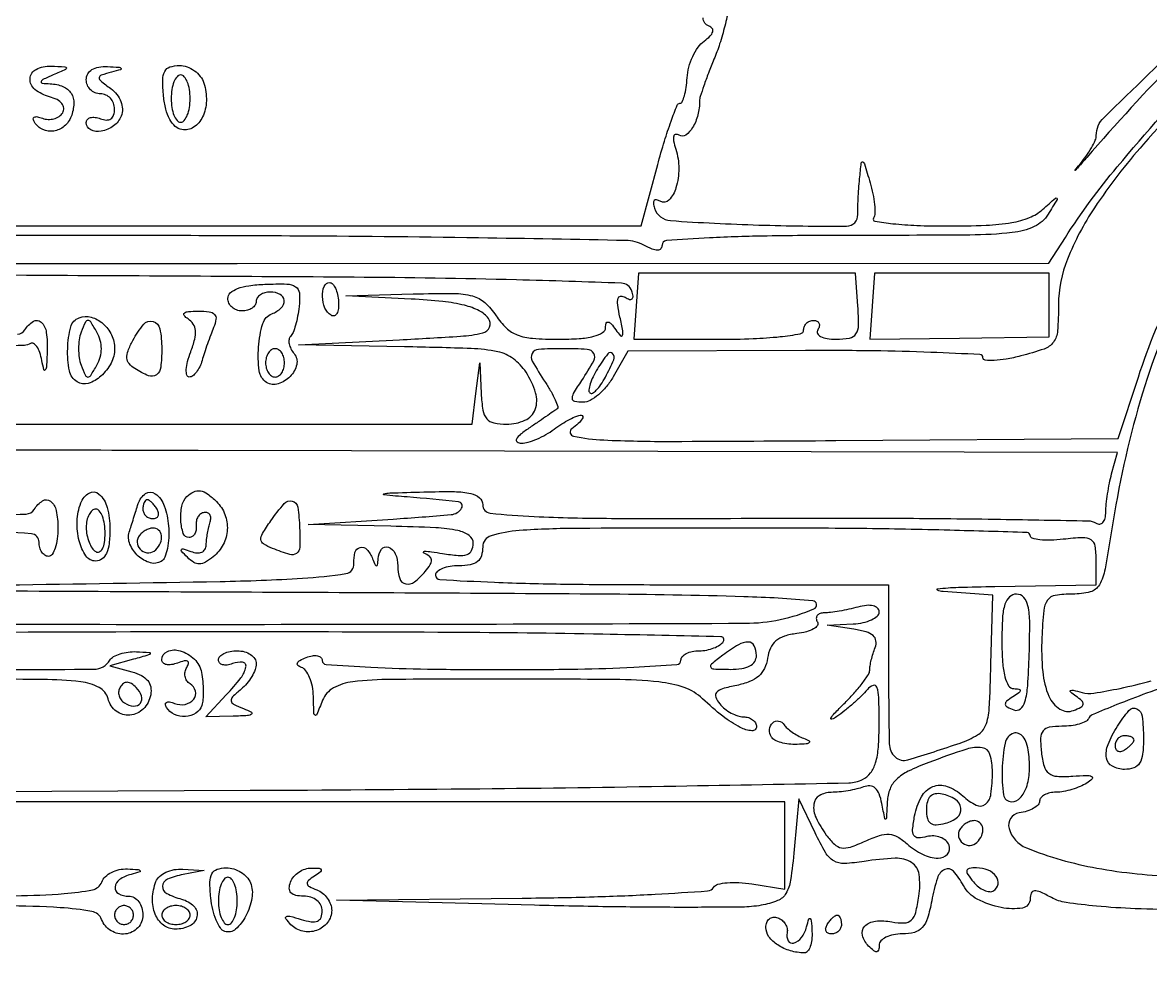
# Model space of a CAD drawing. Extents: x 0 to 960, y 2 to 508.
# Drawn here: x 440.3 to 559.7, y 139.1 to 239.6 of the extents above; entities that cross this region are included whole.
import ezdxf

# ---------------------------------------------------------------- set-up
doc = ezdxf.new("R2010")
doc.units = 0
doc.header["$MEASUREMENT"] = 0
doc.layers.get('0').update_dxf_attribs({"linetype": 'CONTINUOUS'})

msp = doc.modelspace()

# ---------------------------------------------------------------- linework, layer by layer
for points in [[(950.435205, 17.497208, 0.000014), (841.980241, 17.749425, 0.000448), (702.642048, 17.944951, 0.000127), (485.936462, 18), (20.872924, 18)], [(570.540191, 289.955625, 0.003504), (546.099965, 289.744846, 0.001893), (530.724786, 289.446252, 0.321648), (529.468615, 288.5, -0.000425), (529.251932, 287.808483, -0.000234), (528.985678, 286.962677, -0.000233), (528.71475, 286.104826, -0.000374), (528.482629, 285.372945, 0.10308), (528.409336, 284.659941, 0.070225), (528.60628, 283.866239, 0.066549), (529.032419, 283.115618, 0.072673), (529.630088, 282.528536, -0.17891), (530.709567, 280.899973, -0.118964), (530.697023, 278.635939, -0.126386), (529.667432, 276.723173, -0.209372), (528.016132, 276, 0.153413), (526.351585, 275.476964, 0.103021), (524.972556, 274.016053, 0.142724), (524.542249, 272.447352, 0.30621), (525.228381, 271.465856, 0.092737), (528.327407, 270.897244, 0.00005), (624.844188, 271.243001, 0.000026), (722.113458, 271.606143, 0.197976)], [(615.383203, 80.000173, -0.000023), (732.426715, 80.015952, -0.001336)], [(312.184434, 96.120158, 0.00056), (356.192474, 96.028511, -0.000533), (388.125038, 95.963689, -0.000882), (415.086453, 95.832629, -0.000044), (439.392287, 95.669433, -0.197145), (439.85914, 95.474193, -0.66643), (439.749622, 95.207972, -0.000018), (386.870077, 94.953943, -0.000619), (332.900238, 94.763453, -0.000573), (277.5, 94.7, -0.0122)], [(515.063377, 241.048535, -0.014994), (514.647208, 239.187763, -0.014847), (514.102269, 237.290614, -0.021597), (513.501142, 235.656977, 0.006779), (512.91745, 234.204975, 0.00882), (512.424665, 232.859265, 0.006884), (512.049254, 231.724964, 0.076433), (511.976615, 231.254774, -0.062119), (511.789001, 229.759103, -0.071456), (511.240404, 228.430297, -0.102259), (510.518976, 227.63704, -0.304563), (509.82087, 227.610709, 0.151973), (509.447167, 227.706902, 0.332206), (509.231931, 227.528835, 0.113101), (509.225224, 227.009319, 0.023753), (509.460254, 226.125229, -0.076542), (509.776121, 224.097669, -0.07393), (509.474389, 222.043344, -0.115221), (508.728137, 220.748578, -0.35714), (507.798272, 220.624675, 0.083532), (507.416382, 220.780269, 0.284703), (507.173605, 220.695886, 0.203241), (507.08767, 220.397641, 0.050038), (507.201622, 219.889196, 0.304372), (508.903683, 218.569847, 0.009321), (518.239961, 218.104192, 0.009022), (527.55603, 217.981692, 0.424658), (528.736815, 219.21724, -0.01724), (528.732889, 219.877314, -0.00552), (528.771696, 220.857564, -0.0055), (528.83901, 221.948782, -0.00612), (528.928418, 223, -0.003482), (529.105, 224.690915, -0.48786), (529.255036, 224.783316, -0.233266), (529.434594, 224.593138, -0.001942), (530.043415, 222.585681, -0.022214), (530.339147, 221.408659, -0.026843), (530.507203, 220.281962, -0.027105), (530.545141, 219.338648, -0.135717), (530.398445, 218.835681, 0.5336), (530.548578, 218.505501, 0.01395), (532.451325, 218.245481, 0.017434), (534.991363, 218.059597, 0.009547), (538.112242, 218, 0.009493), (542.332122, 218.080125, 0.032995), (545.044007, 218.363009, 0.052279), (546.919678, 218.890945, 0.087069), (548.312913, 219.75, -0.001444), (549.681715, 220.958644, -0.372122), (549.830564, 220.959829, -0.368262), (549.854505, 220.812013, -0.001435), (548.901107, 219.25, -0.14739), (547.430555, 217.941251, -0.082322), (545.101642, 217.295955, -0.024845), (540.614693, 217.042861, -0.001667), (527.759453, 217, 0.003506), (519.124035, 216.939455, 0.00958), (513.021968, 216.736903, 0.005006), (508.452806, 216.451634, 0.393174), (508, 215.964816, -0.174147), (507.863812, 215.585661, -0.223915), (507.532871, 215.429632, -0.098707), (506.950055, 215.545821, -0.024465), (506.065741, 215.964816, 0.118485), (504.164494, 216.461492, 0.000963), (488.551986, 216.738321, 0.00287), (468.557357, 216.939518, 0.00108), (440.565741, 217, 0.000607), (404.01422, 216.955628, 0.005312)], [(377, 218), (441.388953, 218), (505.777905, 218), (507.537373, 224.5, -0.008074), (508.255242, 226.991776, -0.012935), (508.956711, 229.090832, -0.006711), (509.60342, 230.79959, -0.307801), (509.898421, 231.000706, 0.296637), (510.141472, 231.159221, 0.035512), (510.369214, 231.792635, 0.033111), (510.552885, 232.66306, 0.020953), (510.65635, 233.695643, -0.051382), (510.837808, 234.815501, -0.042499), (511.250476, 235.952137, -0.044249), (511.816925, 236.937688, -0.08252), (512.459352, 237.593936, 0.035102), (513.092201, 238.128654, 0.121912), (513.373024, 238.580128, 0.243697), (513.315272, 238.92856, 0.152853), (512.972726, 239.175758, -0.159844), (512.529558, 239.50486, -0.140915), (512.339619, 240.050386, -0.081481)], [(562.557631, 235.696559, 0.012762), (553, 225.27244, -0.001078), (552.089108, 224.231136, -0.014983), (551.748438, 223.866047, -0.949351), (551.732135, 223.880602, -0.003684), (552.25, 224.515477, 0.020237), (552.919899, 225.394608, 0.023069), (553.485937, 226.288412, 0.023055), (553.891678, 227.082622, 0.106957), (554, 227.583213, -0.202093), (554.795083, 229.469993, -0.002565), (564.324144, 238.673801, -0.007319)], [(567.437349, 235.826871, 0.011156), (558.988055, 226.660744, 0.033678), (553.814691, 219.926874, 0.050773), (550.942281, 214.493284, 0.096507), (550, 209.656822, -0.01763), (549.902125, 206.881869, -0.142067), (549.465914, 205.697014, -0.15192), (548.475588, 204.968472, -0.02104), (546, 204.227969, -0.018482), (544.466011, 203.898416, -0.032335), (543.175, 203.755815, -0.037112), (542.237706, 203.782841, -0.384353), (542, 204.046388, 0.400274), (541.678906, 204.383218, 0.001917), (536.474323, 204.612336, 0.006921), (530.402089, 204.772187, 0.004154), (523.189186, 204.802255), (504.378372, 204.724394), (502.83135, 202.028864, -0.042225), (502.11756, 200.997565, -0.045072), (501.254674, 200.125145, -0.04969), (500.378341, 199.523667, -0.126217), (499.636358, 199.333333, -0.045037), (498.754548, 199.412923, -0.345038), (498.496418, 199.703533, -0.151386), (498.629778, 200.251551, -0.01021), (499.494194, 201.631483, 0.016019), (500.772783, 203.726279, 0.268833), (500.76553, 204.50811, 0.249942), (500.076636, 204.927093, 0.014145), (497.5, 205, 0.014522), (494.903565, 204.924571, 0.263609), (494.232141, 204.490813, 0.25698), (494.249386, 203.683077, 0.013906), (495.635458, 201.433608, -0.015329), (496.234518, 200.455164, -0.024597), (496.677272, 199.582553, -0.021579), (496.956531, 198.877668, -0.321117), (496.885458, 198.637198, -0.01372), (496.625995, 198.446205, -0.000972), (495.88693, 197.934956, -0.001372), (495.002606, 197.329334, -0.001034), (494.027494, 196.668406, 0.017365), (493.011017, 195.92988, 0.098857), (492.57734, 195.426011, 0.392096), (492.647004, 195.133434, 0.148502), (493.086364, 195, 0.070414), (493.810321, 195.102462, 0.029713), (494.738106, 195.431283, 0.028669), (495.703211, 195.90624, 0.033239), (496.55887, 196.468197, -0.02017), (497.371088, 197.032523, -0.021763), (498.20625, 197.514453, -0.021922), (498.954015, 197.862853, -0.08984), (499.44113, 197.968197, -0.382269), (499.600842, 197.834632, -0.189527), (499.535596, 197.55666, -0.058031), (499.124833, 197.089354, -0.020801), (498.44113, 196.522561, 0.643344), (498.620993, 195.729961, 0.03993), (501.819476, 195.329786, 0.011912), (508.997524, 195.18026, 0.001152), (526.417661, 195.272561), (556.335321, 195.5), (558.459295, 202, -0.037186), (562.477856, 211.771598, -0.034078)], [(413.367278, 214.047342, 0.000442), (462.995257, 214.022668), (548.990513, 214.055888), (550.725188, 216.777944, -0.033127), (556.227737, 224.268017, -0.009767), (565.61951, 234.989869, -0.003871)], [(436.603308, 197), (487.873283, 197), (488.276604, 200.25), (488.679926, 203.5), (488.839963, 200.25, 0.026913), (489.02243, 198.48501, 0.13451), (489.428138, 197.586776, 0.171019), (490.178016, 197.136894, 0.050446), (491.531385, 197, 0.105758), (493.479191, 197.416653, 0.200663), (494.557712, 198.566818, 0.165608), (494.608929, 200.334869, 0.070306), (493.586898, 202.50772, 0.086971), (492.249024, 203.933661, 0.109825), (490.60541, 204.67748, 0.043203), (487.783239, 205.01734, 0.003973), (480.726947, 205.197673), (469.5, 205.395347), (480.173812, 205.947673, 0.003171), (486.649692, 206.323972, 0.042574), (488.999898, 206.677925, 0.242674), (489.713611, 207.292276, 0.259873), (489.599914, 208.200296, 0.11891), (488.63083, 209.018241, 0.054581), (487.071245, 209.596852, 0.036289), (484.780293, 209.998754, 0.012519), (481.426102, 210.254435), (474.5, 210.608279), (481.63499, 210.80414, -0.008181), (485.936793, 210.851811, -0.062972), (487.931651, 210.588858, -0.120522), (489.219692, 209.890666, -0.063622), (490.408043, 208.5, 0.056244), (491.489308, 207.196322, 0.101517), (492.657605, 206.457862, 0.07241), (494.288141, 206.098772, 0.018052), (497.023053, 206, 0.016498), (499.219269, 206.072488, 0.044869), (500.755389, 206.313559, 0.07314), (501.700348, 206.703496, 0.260985), (502.015313, 207.25, -0.072614), (502.088211, 207.709834, -0.392442), (502.28853, 207.824703, -0.161515), (502.606112, 207.631055, -0.021331), (503.096196, 207, 0.031759), (503.599475, 206.379108, 0.570965), (503.802679, 206.422727, 0.1278), (503.834533, 206.893675, 0.007258), (503.540802, 208.333789, -0.016857), (503.298534, 209.650142, -0.101012), (503.33529, 210.342421, -0.32842), (503.613124, 210.567909, -0.151314), (504.08965, 210.444593, 0.056047), (504.554377, 210.224902, 0.278222), (504.825114, 210.283485, 0.242759), (504.924165, 210.564682, 0.046048), (504.796491, 211.110804, 0.312762), (503.68552, 211.942918, 0.002736), (492.566616, 212.289289, 0.00471), (475.376432, 212.568673, 0.000697), (440.666759, 212.757402), (377, 213.014804)], [(563.673811, 212.172575, 0.04373), (558.907721, 200.299138, 0.034143), (555.791622, 186.75, -0.005398), (554.925905, 181.663704, -0.081847), (554.326413, 179.983499, -0.205829), (553.362125, 179.237024, -0.063277), (551.496718, 179, 0.036809), (549.65936, 178.864554, 0.204437), (548.834382, 178.358206, 0.131734), (548.431023, 177.270239, 0.012396), (548.234846, 174.401817, 0.03377), (548.321836, 170.780888, 0.079965), (548.990142, 168.175796, 0.147844), (550.135145, 166.828134, 0.239257), (551.5991, 166.676402, 0.029716), (552.378517, 167.029925, 0.237614), (552.600626, 167.34171, 0.251376), (552.476315, 167.692981, 0.032786), (551.833846, 168.20467, -0.018428), (551.263738, 168.63258, -0.529731), (551.276744, 168.786641, -0.189322), (551.54986, 168.824589, -0.008255), (552.5, 168.579283, 0.106891), (553.742785, 168.509369, 0.01223), (556.518594, 169.018029, 0.014316), (559.82819, 169.808064, 0.011205)], [(439.708652, 206.53868, 0.24972), (440.5, 207, -0.114307), (441.397195, 207.904759, -0.34328), (442.207847, 207.823928, -0.169512), (442.768067, 206.732518, -0.045099), (442.863818, 204.75, -0.004426), (442.78271, 203.152513, -0.117049), (442.66008, 202.745468, -0.673619), (442.512799, 202.766293, -0.013712), (442.292323, 203.764831, 0.035351), (442.06992, 204.598977, 0.065779), (441.758115, 205.224217, 0.107655), (441.413294, 205.553491, 0.282534), (441.08503, 205.552552, -0.130163), (440.440987, 205.357057, -0.001098), (435.184253, 205.18017, -0.003787)], [(404.878021, 175.901482, 0.001054), (460.616058, 175.797022, 0.000919), (516.794792, 175.91339, 0.101739), (524.095753, 177.444276, 0.777685), (523.957751, 178.295934, 0.014716), (516.666246, 178.724823, 0.005726), (501.642284, 178.993345, 0.000531), (464.5, 179.19232, -0.000111), (424.54522, 179.372826, -0.006401)], [(417.192858, 179.657784, -0.000588), (438.5, 179.981462, 0.00091), (461.168229, 180.34042, 0.010953), (469.895301, 180.685842, 0.022165), (474.508703, 181.175714, 0.393593), (475.361111, 182.25, -0.085674), (475.468821, 183.420903, -0.271483), (476.007932, 183.952041, -0.278091), (476.721951, 183.735298, -0.087744), (477.337719, 182.75, 0.009076), (477.617987, 182.090194, 0.295955), (477.757018, 182, 0.382689), (477.864758, 182.096611, 0.011437), (477.921053, 182.75, -0.145175), (478.285983, 183.745373, -0.330635), (479.01012, 183.963369, -0.207985), (479.738433, 183.276183, -0.101426), (480, 182, 0.076933), (480.209757, 180.644827, 0.271884), (480.838962, 180.078634, 0.218167), (481.771522, 180.294825, 0.055224), (482.919293, 181.402754, 0.034388), (483.438902, 182.124505, 0.156546), (483.562693, 182.62035, 0.213089), (483.359896, 183.004419, 0.069112), (482.791738, 183.335089, -0.35944), (482.725906, 183.458036, -0.361194), (482.834135, 183.545388, -0.030789), (483.575355, 183.489147, -0.008137), (484.75, 183.307335, 0.020076), (486.412971, 183.090449, 0.102089), (487.335744, 183.19604, 0.200086), (487.820606, 183.614788, 0.116391), (488, 184.375, 0.242967), (487.566773, 185.213904, 0.103615), (486.374774, 185.733272, 0.039766), (484.019237, 186.029077, 0.00596), (479.25, 186.188971), (470.5, 186.377941), (479.5, 186.956963, 0.005698), (485.648457, 187.422937, 0.232297), (486.764835, 188.097503, 0.556431), (486.441714, 188.775445, 0.007812), (481, 189.293242, -0.002802), (478.542773, 189.502235, -0.823652), (478.531081, 189.616079, -0.065892), (479.144139, 189.717251, -0.001004), (482.75, 189.825293, -0.009261), (486.013917, 189.856053, -0.051181), (487.757739, 189.661036, -0.124786), (488.658976, 189.21235, -0.218526), (489, 188.46933, 0.382862), (489.803655, 187.573637, 0.015905), (494.455942, 187.217466, 0.010722), (502.627648, 187.028176, 0.001238), (520.977752, 187.042097, -0.001858), (533.309766, 187.036172, -0.002953), (543.862325, 186.929563, -0.000661), (553.109153, 186.76928, -0.134533), (553.977752, 186.51375, 0.165745), (554.366199, 186.424815, 0.188625), (554.703726, 186.598951, 0.122025), (554.934431, 187.043424, 0.057156), (555.013655, 187.690983, -0.024148), (555.061337, 188.54409, -0.011661), (555.200423, 189.629539, -0.011534), (555.398306, 190.756411, -0.016236), (555.630286, 191.75), (556.233263, 194), (458.866631, 194.20929, -0.000335), (422.17675, 194.312762, -0.000657)], [(430.415123, 187.233852, 0.001259), (440.633748, 187.486916, 0.252666), (441.486081, 187.977479, -0.111188), (442.373804, 188.883785, -0.320552), (443.2046, 188.845444, -0.178381), (443.815986, 187.850982, -0.049585), (444, 186, -0.031626), (443.927234, 184.850749, -0.048861), (443.70625, 183.88125, -0.06271), (443.384262, 183.209557, -0.254951), (443, 183, -0.148195), (442.618646, 183.115568, -0.098894), (442.29375, 183.440625, -0.082425), (442.074694, 183.926543, -0.064853), (442, 184.5, 0.390417), (441.179762, 185.390348, 0.010603), (435.426503, 185.740116, 0.008818)], [(401.241248, 157.929667), (464.370624, 158.214833, 0.001258), (488.697568, 158.385944, 0.002013), (509.469808, 158.667973, 0.000374), (527.790961, 159.004205, 0.109505), (529.25, 159.356989, 0.119572), (530.084132, 160.050201, 0.088463), (530.621808, 161.127507, 0.054913), (530.915262, 162.770552, 0.016758), (531, 165.298118, 0.007073), (530.961163, 168.043293, 0.076757), (530.761812, 169.129513, 0.419421), (530.358948, 169.320061, 0.130831), (529.75, 168.892048, -0.025011), (529.12882, 168.22254, -0.01242), (528.279688, 167.434698, -0.012295), (527.357102, 166.659902, -0.017637), (526.5, 166.023495, -0.051395), (525.988826, 165.743762, -0.713615), (525.895312, 165.848423, -0.062037), (526.28265, 166.374876, -0.00826), (527.25, 167.363046, 0.014945), (528.303144, 168.46803, 0.019647), (529.192188, 169.540395, 0.017465), (529.8536, 170.470811, 0.146807), (530, 170.958682, -0.044172), (530.038913, 171.398292, -0.015345), (530.169961, 172.021499, -0.015105), (530.357096, 172.702553, -0.017013), (530.57859, 173.344207, 0.124887), (530.66278, 174.054853, 0.184744), (530.367398, 174.600809, 0.1096), (529.622533, 174.999226, 0.031007), (528.32859, 175.276162), (525.5, 175.700336), (528.25, 175.850168, 0.038506), (529.302941, 175.989332, 0.055858), (530.192188, 176.283997, 0.071618), (530.800578, 176.67789, 0.216604), (531, 177.116631, 0.20417), (530.828542, 177.519018, 0.136015), (530.381252, 177.760372, 0.083333), (529.66737, 177.801941, 0.038449), (528.75, 177.630286, -0.012124), (527.79258, 177.398434, -0.010447), (526.776414, 177.200423, -0.010571), (525.846913, 177.059548, -0.02972), (525.190983, 177.013655, 0.07567), (524.733246, 176.939088, 0.150831), (524.435681, 176.730253, 0.18494), (524.34294, 176.423616, 0.120967), (524.457938, 176.068058, -0.293726), (524.451177, 175.688413, -0.116307), (524.051925, 175.316445, -0.06691), (523.287173, 175.006694, -0.034206), (522.266955, 174.818058, 0.046713), (520.958799, 174.542237, 0.100227), (520.058317, 174.049193, 0.112928), (519.486108, 173.288879, 0.069955), (519.175213, 172.210043, -0.076112), (518.850591, 171.133312, -0.101265), (518.236294, 170.319506, -0.08738), (517.275333, 169.732919, -0.044111), (515.909172, 169.331834, 0.019243), (514.409855, 168.971471, 0.139089), (513.783694, 168.586908, 0.285106), (513.68822, 168.085477, 0.08153), (514.106403, 167.371792, 0.052244), (514.643766, 166.846878, 0.042556), (515.315116, 166.402964, 0.044173), (516.0121, 166.099307, 0.080822), (516.622445, 166, -0.073526), (517.14882, 165.922175, -0.087942), (517.595343, 165.695915, -0.100579), (517.893844, 165.359581, -0.132108), (518, 164.964816, -0.440276), (517.513633, 164.51954, -0.097638), (516.29112, 164.874808, -0.047305), (514.442762, 166.064806, -0.022348), (512.291813, 167.918261, 0.105161), (510.35715, 169.094797, 0.059317), (507.664284, 169.692259, 0.022743), (502.941202, 169.949248, 0.00222), (491.509589, 170, 0.001701), (479.350037, 169.958638, 0.027056), (475.232268, 169.707543, 0.097194), (473.188307, 169.055548, 0.173213), (472.031162, 167.75, -0.00322), (471.410874, 166.235073, -0.417582), (471.240728, 166.166208, -0.290492), (471.115323, 166.349978, -0.002408), (471.063386, 168.166667, 0.04167), (470.950553, 169.216581, 0.050117), (470.666285, 170.167445, 0.057878), (470.265412, 170.890413, 0.158083), (469.800562, 171.233146, -0.096544), (469.424922, 171.44536, -0.339111), (469.370612, 171.699937, -0.160643), (469.642556, 171.984762, -0.0309), (470.300562, 172.285095, -0.04875), (470.951671, 172.464582, -0.089154), (471.50079, 172.461135, -0.138936), (471.86079, 172.282674, -0.211698), (472, 171.968615, 0.395176), (472.401865, 171.539555, 0.003625), (477.153908, 171.262745, 0.008761), (483.147982, 171.062389, 0.003973), (491, 171, 0.003821), (499.063304, 171.061625, 0.009325), (505, 171.263158, 0.004385), (509.575098, 171.544206, 0.393821), (510, 172, -0.186414), (510.147465, 172.381787, -0.089706), (510.570164, 172.70625, -0.069539), (511.198222, 172.926216, -0.049547), (511.940983, 173, 0.046881), (512.729296, 173.074077, 0.046318), (513.49335, 173.29375, 0.050262), (514.123976, 173.616444, 0.111412), (514.5, 174, 0.579788), (514.236244, 174.485944, 0.000855), (501.727157, 174.748183, 0.00357), (485.679156, 174.94254, 0.001243), (462.559017, 175, 0.001118), (437.739659, 174.944524, 0.004154)], [(431.436247, 170.984674, 0.00196), (447.809672, 171.048874, 0.257841), (449.5, 172, -0.126735), (449.892426, 172.376807, -0.050744), (450.580088, 172.676969, -0.045936), (451.425044, 172.864461, -0.04303), (452.309017, 172.90032, -0.003691), (453.694656, 172.827026, -0.506861), (453.772328, 172.706464, -0.234297), (453.609663, 172.556561, -0.002193), (452, 172.09385), (449.5, 171.387059), (451.836974, 170.764405, -0.052371), (452.844225, 170.379474, -0.104305), (453.506351, 169.846729, -0.124774), (453.826065, 169.162533, -0.095065), (453.82549, 168.332359, -0.147595), (453.045254, 166.84576, -0.177259), (451.626905, 166.171913, -0.1903), (450.184594, 166.592053, -0.165348), (449.312493, 167.913026, 0.210176), (448.36674, 169.106531, 0.093366), (446.408168, 169.71278, 0.026631), (442.381012, 169.957689, 0.001873), (431.083369, 170, 0.004777)], [(563, 169.75606, 0.006144), (559.335028, 168.491387, 0.009396), (556.192708, 167.296554, 0.00451), (553.577859, 166.218135, 0.196881), (553.166667, 165.803988, -0.183137), (552.874562, 165.493741, -0.043823), (552.201843, 165.236171, -0.039326), (551.325326, 165.058989, -0.03022), (550.350244, 165, 0.04098), (549.024711, 164.891177, 0.187052), (548.371083, 164.504985, 0.166106), (548.104435, 163.746602, 0.030873), (548.183578, 162.25, 0.038488), (548.472091, 160.761844, 0.164054), (548.971585, 160.021688, 0.15114), (549.84374, 159.701421, 0.031181), (551.5, 159.718688, -0.010074), (552.96248, 159.795713, -0.122588), (553.507137, 159.678776, -0.514063), (553.549536, 159.425208, -0.055214), (553, 158.984001, -0.042464), (552.298356, 158.617559, -0.026693), (551.426562, 158.306181, -0.026727), (550.529225, 158.090168, -0.043538), (549.75, 158.015313, 0.051158), (549.080403, 157.940697, 0.070684), (548.514063, 157.731179, 0.090302), (548.133137, 157.42591, 0.180703), (548, 157.069551, -0.197525), (547.843892, 156.689808, -0.067215), (547.362071, 156.318553, -0.0544), (546.659628, 156.010249, -0.03972), (545.828328, 155.819551, 0.450878), (544.759067, 154.178692, 0.234087), (546.597882, 152.122012, 0.050725), (554.074348, 149.972041, 0.038073), (562.597417, 149.095036, 0.00899)], [(563.052151, 145.565562, -0.008115), (558.133961, 145.673313, -0.013679), (554.016629, 145.943347, -0.013756), (550.803615, 146.331935, -0.087435), (549.25, 146.850746, 0.016016), (548.049837, 147.452396, 0.124602), (547.439131, 147.566516, 0.293165), (547.11505, 147.328462, 0.091985), (547, 146.708377, -0.367923), (546.181485, 145.746605, -0.08962), (543.928018, 145.787559, -0.070579), (541.395691, 146.67724, -0.151293), (539.937078, 148.11757, 0.05872), (538.870869, 149.64731, 0.334771), (537.959097, 149.830904, 0.207378), (537.173527, 148.925138, 0.030021), (536.565978, 146.5, -0.026797), (536.119686, 144.668579, -0.108943), (535.563457, 143.673333, -0.14756), (534.739196, 143.166703, -0.064619), (533.454687, 143, 0.046918), (532.51519, 142.911648, 0.06689), (531.721064, 142.6475, 0.087024), (531.185436, 142.258353, 0.194623), (531, 141.8, -0.055646), (530.942647, 141.286264, -0.328701), (530.75, 141.119574, -0.193675), (530.431309, 141.219722, -0.024582), (529.887132, 141.712868, -0.129715), (529.228077, 142.844405, -0.264725), (529.472439, 143.808813, -0.179228), (530.602196, 144.355065, -0.071261), (532.349088, 144.2736, 0.050655), (533.653522, 144.158959, 0.189014), (534.402277, 144.464276, 0.142111), (534.870039, 145.266919, 0.024905), (535.213357, 147.000337, 0.068246), (535.235088, 149.300564, 0.223264), (534.43988, 150.551756, 0.153315), (532.700999, 151.016301, 0.029426), (529.413469, 150.679671, -0.029152), (527.322683, 150.464426, -0.144185), (526.186083, 150.745097, -0.129206), (525.316996, 151.614327, -0.021592), (524.207156, 153.719598), (522.5, 157.32736), (522, 151.949514, -0.01183), (521.618449, 148.685447, -0.098915), (521.129164, 147.289906, -0.166429), (520.23839, 146.529576, -0.050036), (518.5, 146.035834, -0.041815), (516.461959, 145.845408, -0.002438), (510.2125, 145.815989, -0.003683), (502.76257, 145.872115, -0.002701), (494.5, 146.039874), (473.5, 146.579748), (493.190983, 146.789874, 0.004382), (500.801101, 146.937791, 0.00705), (507.282586, 147.212106, 0.002346), (512.822161, 147.550931, 0.24245), (513.459306, 147.934156, -0.194891), (513.903632, 148.259665, -0.039173), (514.889795, 148.427935, -0.036053), (516.142899, 148.451275, -0.026863), (517.518323, 148.303314), (521, 147.738315), (521, 152.369158), (521, 157), (462, 157), (403, 157)], [(439.482468, 147.052362, 0.016646), (444.66527, 147.277385, 0.028622), (447.661637, 147.681036, 0.258874), (448.638374, 148.5, -0.113337), (449.018315, 149.064862, -0.070637), (449.674403, 149.5253, -0.065103), (450.494718, 149.816273, -0.066327), (451.356989, 149.883999, -0.004734), (452.509429, 149.810667, -0.228049), (452.705031, 149.698298, -0.509086), (452.657257, 149.563609, -0.008138), (451.75, 149.310674, 0.085659), (450.531001, 148.756754, 0.219845), (450.044273, 147.945832, 0.309409), (450.408937, 147.266022, 0.12015), (451.5, 147, -0.130775), (452.075754, 146.846791, -0.10214), (452.5625, 146.416667, -0.08892), (452.888136, 145.769411, -0.072314), (453, 145, -0.190699), (452.46814, 143.656211, -0.179768), (451.144994, 142.998494, -0.164638), (449.62167, 143.340376, -0.165812), (448.624436, 144.536322, 0.264992), (447.579972, 145.391899, 0.026511), (444.250491, 145.777246, 0.01504), (438.402666, 145.965239, 0.002014)]]:
    msp.add_lwpolyline(points, format="xyb")
for points in [[(5.998407, 426.25), (5.996813, 402.5), (14.248407, 402.5), (22.5, 402.5), (22.753164, 248.25), (23.006328, 94), (14.503164, 94), (6, 94), (6, 75.513061), (6, 57.026122), (16.25, 57.412259, -0.009139), (24.444737, 57.571062, -0.000017), (159.275, 57.714579, -0.000125), (310.797984, 57.832731, -0.000078), (488.75, 57.899198), (951, 58), (951, 254), (951, 450), (478.5, 450), (6, 450)], [(443.5, 234, 0.007086), (442.414842, 233.515361, 0.206801), (442.217153, 233.2939, 0.479221), (442.320418, 233.13381, 0.015651), (443.190983, 233.070285, -0.086359), (444.534284, 232.778585, -0.156215), (445.389502, 232.064004, -0.15271), (445.681975, 230.972255, -0.081449), (445.396256, 229.590242, -0.126529), (444.664538, 228.561228, -0.137725), (443.549333, 228.053517, -0.146461), (442.384801, 228.214492, -0.148325), (441.507079, 228.988546, -0.10643), (441.387979, 229.323626, -0.316285), (441.495242, 229.528056, -0.170102), (441.820692, 229.573238, -0.041869), (442.346912, 229.420372, 0.08009), (442.954039, 229.293143, 0.077503), (443.577674, 229.360737, 0.081849), (444.121684, 229.607599, 0.107383), (444.499465, 229.999134, 0.160919), (444.617466, 230.493138, 0.153259), (444.421505, 230.971525, 0.10463), (443.898968, 231.384967, 0.051316), (443.100616, 231.683939, -0.106239), (441.564728, 232.459222, -0.2388), (441.043506, 233.617571, -0.274379), (441.685618, 234.594297, -0.121817), (443.25, 234.929715, -0.003386), (444.738914, 234.87311, -0.326773), (444.895722, 234.747226, -0.368608), (444.814662, 234.576652, -0.003751)], [(449.678087, 234.296825, 0.015792), (448.578594, 233.975118, 0.310512), (448.375476, 233.709266, 0.241309), (448.528723, 233.369114, 0.010643), (449.590567, 232.557434, -0.065522), (450.249912, 231.927957, -0.079074), (450.674761, 231.185758, -0.085873), (450.826363, 230.400639, -0.096757), (450.693865, 229.644608, -0.143415), (449.899599, 228.602605, -0.113892), (448.594851, 228.038918, -0.162714), (447.47569, 228.198458, -0.28393), (447, 228.968615, -0.184534), (447.122486, 229.289193, -0.147206), (447.440625, 229.483616, -0.100118), (447.925634, 229.511135, -0.055937), (448.5, 229.361626, 0.07771), (449.131663, 229.226134, 0.166138), (449.606191, 229.359038, 0.166102), (449.900225, 229.754575, 0.077669), (450, 230.393011, 0.09222), (449.885883, 231.006471, 0.096079), (449.559375, 231.527947, 0.099375), (449.072312, 231.876932, 0.106303), (448.5, 232, -0.099038), (447.927543, 232.114514, -0.097945), (447.440625, 232.440625, -0.097945), (447.114514, 232.927543, -0.099038), (447, 233.5, -0.130876), (447.161668, 234.107057, -0.125349), (447.605666, 234.564997, -0.097187), (448.318984, 234.831613, -0.053911), (449.25, 234.883999, -0.004273), (450.483048, 234.809857, -0.22158), (450.687158, 234.697098, -0.519824), (450.640849, 234.561366, -0.007543)], [(459.455287, 233.140877, -0.082745), (459.725132, 231.256274, -0.105046), (459.321516, 229.549573, -0.137853), (458.373262, 228.458602, -0.194466), (457.124173, 228.209097, -0.139211), (456.425741, 228.558295, -0.082893), (455.847842, 229.295095, -0.063768), (455.424207, 230.379779, -0.037171), (455.186642, 231.758189, -0.022196), (455.09685, 233.484135, -0.122191), (455.312662, 234.383205, -0.199295), (455.862743, 234.845219, -0.07644), (456.869254, 235, -0.085759), (457.676328, 234.860547, -0.070393), (458.452239, 234.453883, -0.070878), (459.080051, 233.851387, -0.089518)], [(456, 231.5, 0.038131), (456.073116, 230.542644, 0.057076), (456.29375, 229.734375, 0.074992), (456.617064, 229.182831, 0.226478), (457, 229, 0.226478), (457.382936, 229.182831, 0.074992), (457.70625, 229.734375, 0.057076), (457.926884, 230.542644, 0.038131), (458, 231.5, 0.038131), (457.926884, 232.457356, 0.057076), (457.70625, 233.265625, 0.074992), (457.382936, 233.817169, 0.226478), (457, 234, 0.226478), (456.617064, 233.817169, 0.074992), (456.29375, 233.265625, 0.057076), (456.073116, 232.457356, 0.038131)], [(505.2506, 209.497995), (505.0012, 206), (514.0006, 206, 0.009165), (517.640062, 206.066718, 0.018503), (520.50015, 206.27778, 0.014492), (522.644818, 206.579239, 0.365642), (523, 207, -0.105053), (523.081062, 207.381556, -0.099167), (523.311086, 207.70625, -0.09642), (523.654762, 207.923877, -0.093332), (524.059017, 208, -0.108972), (524.413961, 207.921712, -0.182303), (524.6254, 207.70625, -0.161196), (524.656512, 207.3821, -0.082592), (524.5, 207, 0.253726), (524.478194, 206.615208, 0.165121), (524.794638, 206.287324, 0.083503), (525.479004, 206.068674, 0.035671), (526.440383, 206, 0.043721), (527.869945, 206.125244, 0.205987), (528.543319, 206.567442, 0.145653), (528.816647, 207.469642, 0.01902), (528.7494, 209.497995), (528.5, 212.995991), (517, 212.995991), (505.5, 212.995991)], [(469.544688, 209.456557, -0.019882), (469.392773, 208.445181, -0.022577), (469.165497, 207.491692, -0.02252), (468.901997, 206.707533, -0.104425), (468.642594, 206.309261, 0.164555), (468.479405, 205.979231, 0.084309), (468.495841, 205.512443, 0.068876), (468.683459, 204.98365, 0.053611), (469.021007, 204.474688, -0.23463), (469.290921, 203.331203, -0.134259), (468.600585, 202.055579, -0.128552), (467.331154, 201.27356, -0.215758), (466.111182, 201.431286, -0.225638), (465.325006, 202.648753, -0.051095), (465.255666, 205.175613, -0.05112), (465.698522, 207.65403, -0.235573), (466.654761, 208.697761, 0.096529), (467.644969, 209.317012, 0.225349), (467.958372, 210.110475, 0.265355), (467.530414, 210.755382, 0.117072), (466.5, 211, 0.064853), (465.926543, 210.925306, 0.082425), (465.440625, 210.70625, 0.098894), (465.115568, 210.381354, 0.148195), (465, 210, -0.148195), (464.884432, 209.618646, -0.098894), (464.559375, 209.29375, -0.082425), (464.073457, 209.074694, -0.064853), (463.5, 209, -0.087833), (462.927267, 209.101392, -0.094587), (462.440625, 209.392469, -0.100075), (462.115091, 209.82638, -0.1115), (462, 210.336066, -0.215383), (462.261196, 210.914291, -0.089831), (463.010443, 211.36652, -0.057016), (464.229279, 211.677684, -0.024226), (465.91077, 211.825372, -0.013879), (468.259128, 211.85216, -0.141262), (469.18164, 211.569807, -0.235006), (469.573267, 210.903664, -0.044824)], [(473.726675, 209.978387, -0.042988), (473.71878, 209.243215, -0.101175), (473.558253, 208.721183, -0.194874), (473.280754, 208.494068, -0.216944), (472.939479, 208.537404, -0.159224), (472.289808, 209.306495, -0.085627), (472.02243, 210.532137, -0.105138), (472.200983, 211.600783, -0.308169), (472.787196, 212, -0.219973), (473.100042, 211.855366, -0.06752), (473.387886, 211.406151, -0.053275), (473.610745, 210.752483, -0.036752)], [(450, 205, -0.120795), (449.625116, 203.470909, -0.090705), (448.55651, 202.099034, -0.104677), (447.212617, 201.330424, -0.219555), (446.043805, 201.472927, -0.209191), (445.221196, 202.663062, -0.055714), (445.030246, 205.014106, -0.056147), (445.359123, 207.307239, -0.247709), (446.25, 208.282394, -0.153094), (447.523585, 208.334717, -0.114556), (448.76966, 207.668657, -0.104603), (449.678081, 206.457034, -0.109154)], [(446.460261, 206.75, 0.055799), (446.251185, 205.952095, 0.036213), (446.182138, 205, 0.036213), (446.251185, 204.047905, 0.055799), (446.460261, 203.25, 0.013333), (446.907449, 202.175617, 0.295615), (447.178528, 202, 0.259519), (447.476997, 202.166104, 0.010895), (448.11694, 203.25, 0.059084), (448.477018, 204.117294, 0.068981), (448.59938, 205, 0.068981), (448.477018, 205.882706, 0.059084), (448.11694, 206.75, 0.010895), (447.476997, 207.833896, 0.259519), (447.178528, 208, 0.295615), (446.907449, 207.824383, 0.013333)], [(455, 205, -0.028426), (454.887971, 203.031048, -0.207907), (454.426386, 202.23165, -0.262845), (453.609475, 202.130567, -0.043493), (452.146755, 202.888139, -0.079837), (451.545628, 203.419794, -0.155092), (451.310534, 204.009108, -0.11085), (451.424384, 204.767797, -0.030422), (451.931939, 205.872826, -0.051069), (453.085144, 207.582398, -0.296363), (454.075523, 207.887748, -0.282267), (454.796134, 207.103934, -0.048336)], [(460.493535, 207.25, 0.008443), (460.181108, 206.453134, 0.005111), (459.836914, 205.5, 0.005119), (459.514475, 204.546482, 0.008968), (459.269915, 203.75, -0.042564), (459.013985, 203.080351, -0.052838), (458.662327, 202.514062, -0.062217), (458.273478, 202.125341, -0.166761), (457.908119, 202, -0.34385), (457.654776, 202.197585, -0.07621), (457.599584, 202.78344, -0.049565), (457.736038, 203.644062, -0.026764), (458.063505, 204.667031, 0.026987), (458.487567, 205.993788, 0.083716), (458.570209, 206.926644, 0.125975), (458.335774, 207.612614, 0.106774), (457.788754, 208.151719, -0.07197), (457.365329, 208.514975, -0.430643), (457.390025, 208.773501, -0.147271), (457.822807, 208.941281, -0.017727), (458.856989, 208.984687, -0.031645), (460.029006, 208.918077, -0.175381), (460.583478, 208.638325, -0.233444), (460.741053, 208.124603, -0.057434)], [(466, 203.5, 0.064853), (466.074694, 202.926543, 0.082425), (466.29375, 202.440625, 0.098894), (466.618646, 202.115568, 0.148195), (467, 202, 0.148195), (467.381354, 202.115568, 0.098894), (467.70625, 202.440625, 0.082425), (467.925306, 202.926543, 0.064853), (468, 203.5, 0.064853), (467.925306, 204.073457, 0.082425), (467.70625, 204.559375, 0.098894), (467.381354, 204.884432, 0.148195), (467, 205, 0.148195), (466.618646, 204.884432, 0.098894), (466.29375, 204.559375, 0.082425), (466.074694, 204.073457, 0.064853)], [(501.142857, 202.857143, 0.026131), (500.687635, 202.035613, 0.037791), (500.381274, 201.26456, 0.042302), (500.241928, 200.635823, 0.233866), (500.349692, 200.316975, 0.342758), (500.619331, 200.283099, 0.065035), (501.03588, 200.609953, 0.0456), (501.51933, 201.202385, 0.025484), (502, 202, 0.020148), (502.887466, 203.83202, 0.308299), (502.763108, 204.488218, 0.454913), (502.242176, 204.452496, 0.022558)], [(449.5, 185.916667, -0.026615), (449.41707, 184.359801, -0.076965), (449.140244, 183.319444, -0.129146), (448.666453, 182.722102, -0.162243), (448, 182.5, -0.249019), (446.966419, 183.048792, -0.086101), (446.250444, 184.64008, -0.071674), (446.025909, 186.712591, -0.082996), (446.421445, 188.655884, -0.168292), (447.305403, 189.705638, -0.327123), (448.341084, 189.607125, -0.149123), (449.214489, 188.17485, -0.062966)], [(455.714418, 186.222213, -0.031863), (455.735808, 184.979694, -0.039183), (455.591463, 183.829244, -0.043285), (455.319371, 182.916307, -0.161648), (454.94008, 182.462967, -0.214428), (453.787648, 182.310994, -0.113586), (452.5105, 183.038085, -0.106769), (451.624819, 184.293726, -0.17708), (451.559441, 185.573113, -0.000576), (451.764116, 186.233316, -0.000311), (452.017615, 187.045905, -0.00031), (452.276863, 187.873303, -0.000488), (452.500526, 188.583158, -0.167267), (453.292129, 189.651532, -0.319013), (454.310307, 189.635278, -0.151182), (455.263825, 188.3469, -0.064118)], [(453, 188, 0.105053), (453.081062, 187.618444, 0.099167), (453.311086, 187.29375, 0.09642), (453.654762, 187.076123, 0.093332), (454.059017, 187, 0.108972), (454.413961, 187.078288, 0.182303), (454.6254, 187.29375, 0.161196), (454.656512, 187.6179, 0.082592), (454.5, 188, 0.029505), (454.231006, 188.382774, 0.035638), (453.933975, 188.70625, 0.038439), (453.65171, 188.934461, 0.151918), (453.440983, 189, 0.210953), (453.272352, 188.92554, 0.081139), (453.129539, 188.70625, 0.061769), (453.032345, 188.382849, 0.042167)], [(460.8, 188.8, -0.104338), (461.691435, 187.431852, -0.10745), (461.941728, 185.834938, -0.106113), (461.506449, 184.26242, -0.099475), (460.457618, 182.964826, -0.039963), (459.628286, 182.381678, -0.12819), (458.984024, 182.197835, -0.146223), (458.383367, 182.362398, -0.057918), (457.707618, 182.901627, -0.010017), (457.095369, 183.543797, -0.334229), (457.076107, 183.742985, -0.349231), (457.259732, 183.810036, -0.010403), (458.083333, 183.516213, 0.065552), (458.720755, 183.365237, 0.12669), (459.235512, 183.443239, 0.160757), (459.571015, 183.738217, 0.125726), (459.70614, 184.206967, -0.021283), (459.748504, 184.785632, -0.013323), (459.844819, 185.457984, -0.013368), (459.975305, 186.116344, -0.02364), (460.122807, 186.65, 0.078542), (460.191999, 187.078277, 0.141033), (460.09545, 187.418125, 0.16909), (459.85045, 187.615746, 0.123788), (459.5, 187.65, 0.121907), (459.129156, 187.496909, 0.096609), (458.834549, 187.176875, 0.087569), (458.661242, 186.73883, 0.078336), (458.638889, 186.25, -0.06953), (458.625422, 185.77221, -0.093623), (458.475868, 185.367188, -0.113256), (458.216626, 185.097671, -0.14584), (457.888889, 185, -0.322171), (457.280168, 185.43765, -0.068324), (457.021802, 186.798128, -0.061933), (457.13341, 188.335475, -0.14838), (457.666667, 189.333333, -0.085022), (458.382547, 189.839841, -0.154902), (459.08503, 189.937951, -0.116807), (459.855376, 189.611204, -0.037939)], [(469.606481, 185.99772, -0.017178), (469.608822, 183.965441, -0.226556), (469.271981, 183.316514, -0.240962), (468.569992, 183.193478, -0.019346), (466.741899, 183.836213, -0.04109), (465.78219, 184.310396, -0.245743), (465.500988, 184.771303, -0.155429), (465.659349, 185.411464, -0.015029), (466.548603, 186.765928, -0.026088), (467.969947, 188.585345, -0.282576), (468.821551, 188.853135, -0.302592), (469.401002, 188.214695, -0.028465)], [(447, 186.059017, 0.046881), (447.074077, 185.270704, 0.046318), (447.29375, 184.50665, 0.050262), (447.616444, 183.876024, 0.111412), (448, 183.5, 0.253782), (448.384801, 183.478234, 0.1651), (448.712684, 183.794783, 0.083483), (448.931329, 184.479336, 0.035659), (449, 185.440983, 0.037227), (448.926934, 186.420991, 0.055981), (448.70625, 187.248289, 0.073461), (448.383082, 187.813779, 0.230178), (448, 188, 0.186414), (447.618213, 187.852535, 0.089706), (447.29375, 187.429836, 0.069539), (447.073784, 186.801778, 0.049547)], [(452.542705, 185.069098, 0.195483), (452.412739, 184.300347, 0.177971), (452.849183, 183.620737, 0.173509), (453.632003, 183.375083, 0.18866), (454.36052, 183.693853, 0.094258), (454.860497, 184.428701, 0.135693), (454.969472, 185.203471, 0.182678), (454.664889, 185.772622, 0.181466), (454.059017, 186, 0.08447), (453.65652, 185.931514, 0.05343), (453.225445, 185.726548, 0.051896), (452.832549, 185.425195, 0.064898)], [(489, 184, -0.07578), (488.857434, 183.064742, -0.149477), (488.4375, 182.45, -0.124434), (487.682766, 182.106468, -0.044917), (486.5, 182, 0.038131), (485.542644, 181.926884, 0.057076), (484.734375, 181.70625, 0.074992), (484.182831, 181.382936, 0.226478), (484, 181, 0.398709), (484.439727, 180.536224, 0.002895), (490.25, 180.260417, 0.007459), (497.722954, 180.060662, 0.002951), (508, 180), (532, 180), (532, 170.432612, 0.004756), (532.069251, 163.15223, 0.200501), (532.684449, 161.755086, 0.270072), (534.030323, 161.436118, 0.008597), (539.578458, 163.225876, 0.052014), (541.418804, 164.076983, 0.166805), (542.280228, 165.093254, 0.08026), (542.661161, 166.859898, 0.006597), (542.845594, 171.586004), (543.034272, 178.894292), (537.767136, 179.262164, -0.094862), (537.177307, 179.418368, -0.757468), (537.205034, 179.576312, -0.017243), (539.394648, 179.721058, -0.00358), (543.25, 179.815018), (554, 180), (554, 182.609406, 0.039041), (553.883784, 184.095545, 0.216643), (553.453822, 184.747849, 0.153154), (552.574144, 184.979398, 0.017415), (550.5, 184.810207, -0.021273), (549.158231, 184.711167, -0.035585), (548.028125, 184.756394, -0.041434), (547.215092, 184.916097, -0.335283), (547, 185.200801, 0.405298), (546.683664, 185.526946, 0.000746), (538.48125, 185.765235, 0.004305), (529.119997, 185.942565, 0.002582), (518, 186, 0.000994), (499.183003, 185.962578, 0.016221), (492.875, 185.732759, 0.05532), (489.887601, 185.191042, 0.331635)], [(544, 174, 0.016385), (544.072378, 171.791919, 0.044711), (544.313266, 170.249225, 0.072938), (544.703075, 169.300583, 0.261489), (545.25, 168.984687, -0.032399), (545.812669, 168.941261, -0.401179), (545.933573, 168.787377, -0.214916), (545.799417, 168.553331, -0.015488), (545.166154, 168.123851, 0.026996), (544.50126, 167.650228, 0.246348), (544.362606, 167.335347, 0.2601), (544.545575, 167.054371, 0.029572), (545.261495, 166.729897, 0.270683), (545.96094, 166.844417, 0.153051), (546.443758, 167.58772, 0.051443), (546.734241, 169.284791, 0.008592), (546.898171, 172.590733, 0.008722), (546.948763, 175.981806, 0.051138), (546.762767, 177.751537, 0.128683), (546.311574, 178.655701, 0.216275), (545.55283, 179, 0.188294), (544.811614, 178.710607, 0.132064), (544.327642, 177.945018, 0.061654), (544.068685, 176.505348, 0.013705)], [(514.44113, 172.531803, 0.008904), (513.22215, 171.575217, 0.359985), (513.160556, 171.265865, 0.266048), (513.468698, 171.074305, 0.006145), (515.25, 171.031803, 0.038784), (516.439601, 171.110388, 0.086943), (517.296967, 171.391603, 0.126574), (517.81105, 171.863085, 0.145204), (518, 172.5, 0.111566), (517.766632, 173.532855, 0.28686), (517.148088, 173.927277, 0.137546), (516.086318, 173.639768, 0.027442)], [(459.204175, 170.712258, -0.023569), (459.341867, 169.747432, -0.021285), (459.394339, 168.740439, -0.021836), (459.363365, 167.834236, -0.061055), (459.237419, 167.212258, -0.170831), (458.601243, 166.392801, -0.128794), (457.509478, 166.035748, -0.122639), (456.340593, 166.253476, -0.148325), (455.507079, 166.988546, -0.10643), (455.387979, 167.323626, -0.316285), (455.495242, 167.528056, -0.170102), (455.820692, 167.573238, -0.041869), (456.346912, 167.420372, 0.140853), (457.483953, 167.321722, 0.178318), (458.378894, 167.865805, 0.234498), (458.564303, 168.731663, 0.194264), (458, 169.5, -0.105769), (457.658097, 169.82779, -0.099288), (457.470564, 170.274098, -0.096226), (457.466595, 170.77024, -0.092692), (457.647733, 171.239037, 0.077099), (457.827958, 171.665689, 0.3586), (457.721618, 171.889914, 0.175228), (457.357087, 171.923689, 0.027972), (456.664045, 171.701324, -0.049884), (456.02655, 171.527139, -0.090961), (455.488813, 171.534876, -0.140568), (455.136306, 171.716211, -0.206976), (455, 172.031385, -0.302146), (455.598376, 172.931198, -0.177102), (456.942267, 172.993775, -0.115827), (458.450899, 172.100364, -0.155388)], [(465, 171.622445, -0.090757), (464.885956, 170.999324, -0.042929), (464.530896, 170.260225, -0.040656), (464.014079, 169.528459, -0.045504), (463.40305, 168.919539, 0.019356), (462.50528, 168.113792, 0.23464), (462.355382, 167.689652, 0.251782), (462.606923, 167.333207, 0.022014), (463.65305, 166.867379, -0.023852), (464.490728, 166.490679, -0.557496), (464.508579, 166.27699, -0.14743), (464.091721, 166.127547, -0.006861), (462.575686, 166.070285), (459.651372, 166), (461.825686, 168.314451, 0.022397), (463.370634, 170.11406, 0.116641), (463.914867, 171.293305, 0.441387), (463.561905, 171.776197, 0.11923), (462.5, 171.638374, -0.055937), (461.925634, 171.488865, -0.100118), (461.440625, 171.516384, -0.147206), (461.122486, 171.710807, -0.184534), (461, 172.031385, -0.196096), (461.150917, 172.401391, -0.086521), (461.5875, 172.715469, -0.06642), (462.234506, 172.92871, -0.046464), (463, 173, -0.067109), (463.764504, 172.896926, -0.083977), (464.4125, 172.595343, -0.099524), (464.84585, 172.147765, -0.14369)], [(450.596556, 169.156231, 0.105525), (450.439393, 168.716563, 0.099247), (450.470283, 168.240657, 0.096292), (450.684746, 167.801911, 0.09291), (451.050219, 167.468963, 0.116221), (452.032006, 167.141241, 0.258096), (452.731074, 167.448742, 0.251496), (452.853466, 168.214666, 0.113251), (452.296201, 169.103799, 0.053431), (451.785686, 169.515485, 0.136091), (451.335356, 169.655459, 0.169261), (450.940704, 169.531428, 0.094625)], [(559, 163.714286, -0.025529), (558.913901, 162.029074, -0.111634), (558.597826, 161.089286, -0.173061), (557.992033, 160.598121, -0.084841), (557, 160.428571, -0.127006), (555.705818, 160.7627, -0.229225), (555.087875, 161.637842, -0.138439), (555.247341, 163.068815, -0.043061), (556.240547, 165.013569, -0.038201), (557.461681, 166.672264, -0.336913), (558.297121, 166.850229, -0.2601), (558.867794, 166.05393, -0.028231)], [(523, 163.728891, -0.034226), (523.572658, 163.464765, -0.509921), (523.596483, 163.278344, -0.169171), (523.280937, 163.137568, -0.012113), (522.309017, 163.078947, -0.036985), (521.431353, 163.112243, -0.041944), (520.60541, 163.275968, -0.046381), (519.941933, 163.535007, -0.138959), (519.586203, 163.86052, -0.158158), (519.391556, 164.656409, -0.183784), (519.719899, 165.358636, -0.24135), (520.347921, 165.550342, -0.205884), (520.931695, 165.164972, 0.066957), (521.254932, 164.792654, 0.028814), (521.773685, 164.386276, 0.027873), (522.38405, 164.01107, 0.032941)], [(545.25, 164.259597, 0.267045), (544.344452, 163.227625, 0.042081), (544.024495, 160.438499, 0.043913), (544.180548, 157.735294, 0.37223), (545.031385, 157, 0.212092), (545.939874, 157.403519, 0.101893), (546.599702, 158.525211, 0.071799), (546.917371, 160.219961, 0.043744), (546.824574, 162.258457, 0.046926), (546.60839, 163.195648, 0.08676), (546.239248, 163.881798, 0.126947), (545.767821, 164.241362, 0.183956)], [(556, 162.940983, 0.108972), (556.078288, 162.586039, 0.182303), (556.29375, 162.3746, 0.161196), (556.6179, 162.343488, 0.082592), (557, 162.5, 0.029505), (557.382774, 162.768994, 0.035638), (557.70625, 163.066025, 0.038439), (557.934461, 163.34829, 0.151918), (558, 163.559017, 0.210953), (557.92554, 163.727648, 0.081139), (557.70625, 163.870461, 0.061769), (557.382849, 163.967655, 0.042167), (557, 164, 0.105053), (556.618444, 163.918938, 0.099167), (556.29375, 163.688914, 0.09642), (556.076123, 163.345238, 0.093332)], [(536.25, 161.160514, 0.022179), (534.084026, 160.234082, 0.076841), (532.83108, 159.373386, 0.111572), (532.151754, 158.365966, 0.079492), (531.863818, 157.030834, -0.000946), (531.765602, 155.267719, -0.302292), (531.685794, 155.161565, -0.457667), (531.595612, 155.213128, -0.001162), (531.284248, 156.826455, 0.044567), (530.998872, 157.828676, 0.1185), (530.580023, 158.437792, 0.164952), (530.025322, 158.675959, 0.111713), (529.338643, 158.576455, -0.032764), (528.625777, 158.355235, -0.01711), (527.714227, 158.169334, -0.016944), (526.762299, 158.041899, -0.024804), (525.918213, 158, 0.137735), (524.658307, 157.646223, 0.230731), (524.077137, 156.739072, 0.139544), (524.310285, 155.30389, 0.048295), (525.390453, 153.480702, 0.04473), (526.255804, 152.495597, 0.152077), (527.013163, 152.121512, 0.122257), (527.949959, 152.20262, 0.024469), (529.520119, 152.827213, -0.026742), (531.039448, 153.423605, -0.096734), (532.06519, 153.555327, -0.118174), (532.95086, 153.28096, -0.050016), (533.958407, 152.537641, 0.071186), (535.587822, 151.438539, 0.104879), (537.257849, 151.025771, 0.222775), (538.231391, 151.44322, 0.280458), (538.404032, 152.389492, 0.119752), (538.06241, 152.883756, 0.089145), (537.494917, 153.231557, 0.081301), (536.79072, 153.381478, 0.07597), (536.057917, 153.304895, -0.058905), (535.139236, 153.177209, -0.270039), (534.686968, 153.428451, -0.161627), (534.544766, 154.077302, -0.021041), (534.75478, 155.497549, -0.076993), (535.477561, 157.524266, -0.171986), (536.67613, 158.605354, -0.189598), (538.198429, 158.633554, -0.09512), (539.868397, 157.619099, 0.066808), (541.291167, 156.641239, 0.296141), (542.253049, 156.744647, 0.191692), (542.846059, 157.807084, 0.032586), (543, 160.166667, 0.071629), (542.733781, 162.015439, 0.29259), (541.916857, 162.725425, 0.117035), (540.271205, 162.582183, 0.009997)], [(536, 156.166944, 0.055572), (536.104044, 155.233708, 0.185154), (536.44033, 154.729516, 0.172584), (537.046005, 154.558877, 0.047183), (538.040892, 154.720944, 0.11171), (539.284177, 155.365488, 0.25266), (539.660728, 156.321929, 0.223459), (539.073773, 157.258987, 0.095274), (537.667134, 157.823324, 0.088249), (536.944897, 157.834535, 0.156674), (536.419698, 157.566865, 0.136907), (536.103561, 157.010227, 0.061174)], [(539.542705, 154.069098, 0.195483), (539.412739, 153.300347, 0.177971), (539.849183, 152.620737, 0.173509), (540.632003, 152.375083, 0.18866), (541.36052, 152.693853, 0.094258), (541.860497, 153.428701, 0.135693), (541.969472, 154.203471, 0.182678), (541.664889, 154.772622, 0.181466), (541.059017, 155, 0.08447), (540.65652, 154.931514, 0.05343), (540.225445, 154.726548, 0.051896), (539.832549, 154.425195, 0.064898)], [(457.25, 149.294267, 0.052958), (455.596624, 148.789883, 0.285811), (455.080517, 148.054751, 0.29588), (455.518246, 147.290272, 0.054969), (457.105356, 146.6827, -0.131871), (458.395766, 145.947273, -0.255222), (458.726493, 144.842163, -0.228048), (457.972184, 143.865039, -0.116765), (456.430362, 143.5, -0.167758), (455.177423, 143.932554, -0.13113), (454.30635, 145.089921, -0.105858), (454.014692, 146.754229, -0.082425), (454.384042, 148.558413, -0.124071), (454.765006, 149.099691, -0.069876), (455.444888, 149.53653, -0.062791), (456.305056, 149.808426, -0.060163), (457.218615, 149.863818), (459.5, 149.727636)], [(464.389425, 148.427558, -0.135378), (464.549126, 146.79119, -0.077963), (463.907792, 144.903103, -0.089256), (462.820865, 143.505787, -0.268321), (461.682296, 143.266246, -0.168937), (461.205708, 143.629788, -0.046729), (460.75525, 144.472179, -0.041583), (460.393537, 145.583971, -0.033258), (460.186642, 146.827012, -0.023234), (460.099791, 148.496383, -0.12142), (460.313514, 149.384574, -0.196642), (460.854329, 149.844433, -0.079251), (461.829653, 150, -0.073692), (462.622645, 149.882488, -0.064244), (463.388588, 149.538095, -0.066865), (464.012792, 149.028776, -0.096919)], [(471.166154, 149.123851, 0.034191), (470.531281, 148.657711, 0.265879), (470.410219, 148.325417, 0.234956), (470.631939, 148.02253, 0.027745), (471.416154, 147.670548, -0.078512), (472.021623, 147.321375, -0.065243), (472.534745, 146.782241, -0.066702), (472.881703, 146.142851, -0.091244), (473, 145.5, -0.166177), (472.559557, 144.211374, -0.144366), (471.397731, 143.372504, -0.138677), (469.928483, 143.279807, -0.150752), (468.682783, 143.979612, -0.026593), (468.15131, 144.602299, -0.463764), (468.201387, 144.831481, -0.187427), (468.573941, 144.875132, -0.009872), (469.75, 144.545007, 0.032899), (470.834899, 144.293693, 0.135217), (471.499549, 144.365047, 0.209198), (471.869848, 144.737424, 0.092803), (472, 145.432612, 0.119455), (471.85181, 146.044036, 0.1061), (471.436004, 146.550953, 0.094261), (470.801189, 146.885041, 0.074256), (470.031385, 147, -0.051069), (469.183769, 147.0868, -0.155809), (468.68592, 147.367392, -0.195231), (468.507681, 147.836898, -0.086117), (468.638374, 148.5, -0.086936), (468.98128, 149.072257, -0.067041), (469.527528, 149.554877, -0.06663), (470.185873, 149.878342, -0.083429), (470.856989, 149.984687, -0.01643), (471.681534, 149.949889, -0.295954), (471.882297, 149.797104, -0.330342), (471.813299, 149.568653, -0.018601)], [(540.990862, 148.51101, 0.05173), (541.530512, 147.98278, 0.065296), (542.128869, 147.62335, 0.079103), (542.692105, 147.477944, 0.16352), (543.129619, 147.580109, 0.213376), (543.597001, 148.26803, 0.207611), (543.402845, 149.085894, 0.13552), (542.53132, 149.760771, 0.097687), (541.318538, 150, 0.038489), (540.547214, 149.940537, 0.309419), (540.301216, 149.709506, 0.209835), (540.380863, 149.310561, 0.020503)], [(461, 146.5, 0.038131), (461.073116, 145.542644, 0.057076), (461.29375, 144.734375, 0.074992), (461.617064, 144.182831, 0.226478), (462, 144, 0.226478), (462.382936, 144.182831, 0.074992), (462.70625, 144.734375, 0.057076), (462.926884, 145.542644, 0.038131), (463, 146.5, 0.038131), (462.926884, 147.457356, 0.057076), (462.70625, 148.265625, 0.074992), (462.382936, 148.817169, 0.226478), (462, 149, 0.226478), (461.617064, 148.817169, 0.074992), (461.29375, 148.265625, 0.057076), (461.073116, 147.457356, 0.038131)], [(450, 145, 0.099038), (450.076342, 144.618362, 0.097945), (450.29375, 144.29375, 0.097945), (450.618362, 144.076342, 0.099038), (451, 144, 0.099038), (451.381638, 144.076342, 0.097945), (451.70625, 144.29375, 0.097945), (451.923658, 144.618362, 0.099038), (452, 145, 0.099038), (451.923658, 145.381638, 0.097945), (451.70625, 145.70625, 0.097945), (451.381638, 145.923658, 0.099038), (451, 146, 0.099038), (450.618362, 145.923658, 0.097945), (450.29375, 145.70625, 0.097945), (450.076342, 145.381638, 0.099038)], [(455, 145, 0.148195), (455.115568, 144.618646, 0.098894), (455.440625, 144.29375, 0.082425), (455.926543, 144.074694, 0.064853), (456.5, 144, 0.064853), (457.073457, 144.074694, 0.082425), (457.559375, 144.29375, 0.098894), (457.884432, 144.618646, 0.148195), (458, 145, 0.148195), (457.884432, 145.381354, 0.098894), (457.559375, 145.70625, 0.082425), (457.073457, 145.925306, 0.064853), (456.5, 146, 0.064853), (455.926543, 145.925306, 0.082425), (455.440625, 145.70625, 0.098894), (455.115568, 145.381354, 0.148195)], [(521.25, 143.125, 0.176096), (521.361174, 142.274294, 0.361268), (521.93995, 142.030359, 0.162819), (522.776196, 142.623942, 0.09405), (523.310674, 143.75, -0.01159), (523.550633, 144.5883, -0.541772), (523.693656, 144.62878, -0.197309), (523.812001, 144.392295, -0.005718), (523.883999, 143.25, -0.038911), (523.861355, 142.388313, -0.059679), (523.6962, 141.660937, -0.080466), (523.424388, 141.167005, -0.230754), (523.081787, 141, -0.070511), (521.591357, 141.211233, -0.075435), (520.255394, 141.827435, -0.087751), (519.324213, 142.708592, -0.160851), (519, 143.690322, -0.089353), (519.095226, 144.218932, -0.133501), (519.367188, 144.598355, -0.145768), (519.7739, 144.767426, -0.114475), (520.25, 144.708333, -0.082294), (520.708637, 144.44837, -0.082084), (521.059375, 144.054167, -0.086869), (521.250455, 143.589332, -0.109277)], [(527, 144, -0.105053), (526.918938, 143.618444, -0.099167), (526.688914, 143.29375, -0.09642), (526.345238, 143.076123, -0.093332), (525.940983, 143, -0.108972), (525.586039, 143.078288, -0.182303), (525.3746, 143.29375, -0.161196), (525.343488, 143.6179, -0.082592), (525.5, 144, -0.029505), (525.768994, 144.382774, -0.035638), (526.066025, 144.70625, -0.038439), (526.34829, 144.934461, -0.151918), (526.559017, 145, -0.210953), (526.727648, 144.92554, -0.081139), (526.870461, 144.70625, -0.061769), (526.967655, 144.382849, -0.042167)]]:
    msp.add_lwpolyline(points, format="xyb", close=True)
msp.add_lwpolyline([(530.250597, 209.497958), (530.001194, 205.999926), (539.500597, 206.13195), (549, 206.263974), (549, 209.631987), (549, 213), (539.75, 212.997995), (530.5, 212.995991)], close=True)

doc.saveas('drawing.dxf')
